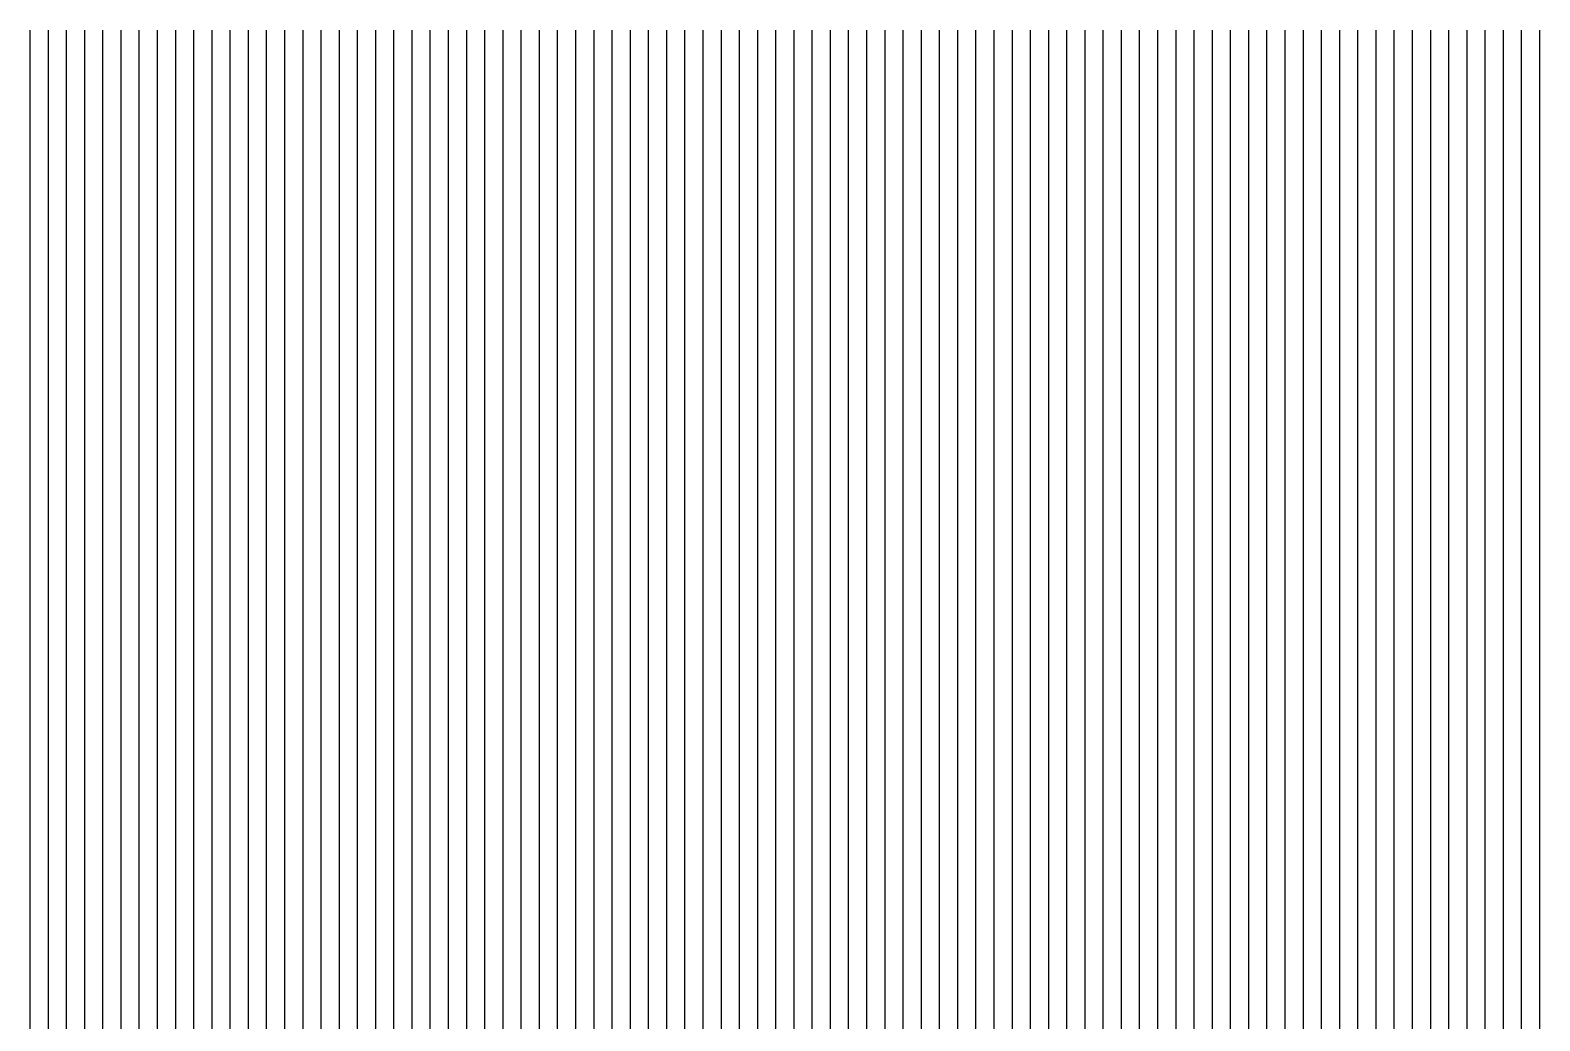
# Model space of a CAD drawing. Header units: millimetres. Extents: x -155 to -21, y -38 to 37.
# Drawn here: x -104.32 to -87.72, y -12.42 to -1.52 of the extents above; entities that cross this region are included whole.
import ezdxf

# ---------------------------------------------------------------- set-up
doc = ezdxf.new("R2010")
doc.units = ezdxf.units.MM
doc.layers.add('Layer 06', color=172, linetype='Continuous', true_color=0x0000bf)

msp = doc.modelspace()

# ---------------------------------------------------------------- linework, layer by layer
at = {"layer": 'Layer 06'}
for points in [[(-104.324, -4.719), (-104.324, -1.522)], [(-104.324, -4.719), (-104.324, -1.522)], [(-104.324, -4.719), (-104.324, -1.522)], [(-104.324, -4.719), (-104.324, -1.522)], [(-104.324, -6.905), (-104.324, -1.522)], [(-104.324, -37.799), (-104.324, -1.522)], [(-104.324, -37.799), (-104.324, -1.522)], [(-104.324, -37.799), (-104.324, -1.522)], [(-104.124, -4.719), (-104.124, -1.522)], [(-104.124, -4.719), (-104.124, -1.522)], [(-104.124, -4.719), (-104.124, -1.522)], [(-104.124, -4.719), (-104.124, -1.522)], [(-104.124, -7.126), (-104.124, -1.522)], [(-104.124, -37.799), (-104.124, -1.522)], [(-104.124, -37.799), (-104.124, -1.522)], [(-104.124, -37.799), (-104.124, -1.522)], [(-103.924, -4.719), (-103.924, -1.522)], [(-103.924, -4.719), (-103.924, -1.522)], [(-103.924, -4.719), (-103.924, -1.522)], [(-103.924, -4.877), (-103.924, -1.522)], [(-103.924, -7.329), (-103.924, -1.522)], [(-103.924, -37.799), (-103.924, -1.522)], [(-103.924, -37.799), (-103.924, -1.522)], [(-103.924, -37.799), (-103.924, -1.522)], [(-103.724, -4.719), (-103.724, -1.522)], [(-103.724, -4.719), (-103.724, -1.522)], [(-103.724, -4.719), (-103.724, -1.522)], [(-103.724, -5.084), (-103.724, -1.522)], [(-103.724, -7.515), (-103.724, -1.522)], [(-103.724, -37.799), (-103.724, -1.522)], [(-103.724, -37.799), (-103.724, -1.522)], [(-103.724, -37.799), (-103.724, -1.522)], [(-103.524, -4.719), (-103.524, -1.522)], [(-103.524, -4.719), (-103.524, -1.522)], [(-103.524, -4.719), (-103.524, -1.522)], [(-103.524, -5.271), (-103.524, -1.522)], [(-103.524, -7.687), (-103.524, -1.522)], [(-103.524, -37.799), (-103.524, -1.522)], [(-103.524, -37.799), (-103.524, -1.522)], [(-103.524, -37.799), (-103.524, -1.522)], [(-103.324, -4.719), (-103.324, -1.522)], [(-103.324, -4.719), (-103.324, -1.522)], [(-103.324, -4.719), (-103.324, -1.522)], [(-103.324, -5.44), (-103.324, -1.522)], [(-103.324, -7.845), (-103.324, -1.522)], [(-103.324, -37.799), (-103.324, -1.522)], [(-103.324, -37.799), (-103.324, -1.522)], [(-103.324, -37.799), (-103.324, -1.522)], [(-103.124, -4.719), (-103.124, -1.522)], [(-103.124, -4.719), (-103.124, -1.522)], [(-103.124, -4.719), (-103.124, -1.522)], [(-103.124, -5.592), (-103.124, -1.522)], [(-103.124, -7.99), (-103.124, -1.522)], [(-103.124, -37.799), (-103.124, -1.522)], [(-103.124, -37.799), (-103.124, -1.522)], [(-103.124, -37.799), (-103.124, -1.522)], [(-102.924, -4.719), (-102.924, -1.522)], [(-102.924, -4.719), (-102.924, -1.522)], [(-102.924, -4.719), (-102.924, -1.522)], [(-102.924, -5.728), (-102.924, -1.522)], [(-102.924, -8.123), (-102.924, -1.522)], [(-102.924, -37.799), (-102.924, -1.522)], [(-102.924, -37.799), (-102.924, -1.522)], [(-102.924, -37.799), (-102.924, -1.522)], [(-102.724, -4.719), (-102.724, -1.522)], [(-102.724, -4.719), (-102.724, -1.522)], [(-102.724, -4.719), (-102.724, -1.522)], [(-102.724, -5.849), (-102.724, -1.522)], [(-102.724, -8.246), (-102.724, -1.522)], [(-102.724, -37.799), (-102.724, -1.522)], [(-102.724, -37.799), (-102.724, -1.522)], [(-102.724, -37.799), (-102.724, -1.522)], [(-102.524, -4.719), (-102.524, -1.522)], [(-102.524, -4.719), (-102.524, -1.522)], [(-102.524, -4.719), (-102.524, -1.522)], [(-102.524, -5.954), (-102.524, -1.522)], [(-102.524, -8.357), (-102.524, -1.522)], [(-102.524, -37.799), (-102.524, -1.522)], [(-102.524, -37.799), (-102.524, -1.522)], [(-102.524, -37.799), (-102.524, -1.522)], [(-102.324, -4.719), (-102.324, -1.522)], [(-102.324, -4.719), (-102.324, -1.522)], [(-102.324, -4.719), (-102.324, -1.522)], [(-102.324, -6.045), (-102.324, -1.522)], [(-102.324, -8.458), (-102.324, -1.522)], [(-102.324, -37.799), (-102.324, -1.522)], [(-102.324, -37.799), (-102.324, -1.522)], [(-102.324, -37.799), (-102.324, -1.522)], [(-102.124, -4.719), (-102.124, -1.522)], [(-102.124, -4.719), (-102.124, -1.522)], [(-102.124, -4.719), (-102.124, -1.522)], [(-102.124, -6.122), (-102.124, -1.522)], [(-102.124, -8.549), (-102.124, -1.522)], [(-102.124, -37.799), (-102.124, -1.522)], [(-102.124, -37.799), (-102.124, -1.522)], [(-102.124, -37.799), (-102.124, -1.522)], [(-101.924, -4.719), (-101.924, -1.522)], [(-101.924, -4.719), (-101.924, -1.522)], [(-101.924, -4.719), (-101.924, -1.522)], [(-101.924, -6.184), (-101.924, -1.522)], [(-101.924, -8.63), (-101.924, -1.522)], [(-101.924, -37.799), (-101.924, -1.522)], [(-101.924, -37.799), (-101.924, -1.522)], [(-101.924, -37.799), (-101.924, -1.522)], [(-101.724, -4.719), (-101.724, -1.522)], [(-101.724, -4.719), (-101.724, -1.522)], [(-101.724, -4.719), (-101.724, -1.522)], [(-101.724, -6.234), (-101.724, -1.522)], [(-101.724, -8.702), (-101.724, -1.522)], [(-101.724, -37.799), (-101.724, -1.522)], [(-101.724, -37.799), (-101.724, -1.522)], [(-101.724, -37.799), (-101.724, -1.522)], [(-101.524, -4.719), (-101.524, -1.522)], [(-101.524, -4.719), (-101.524, -1.522)], [(-101.524, -4.719), (-101.524, -1.522)], [(-101.524, -6.272), (-101.524, -1.522)], [(-101.524, -8.768), (-101.524, -1.522)], [(-101.524, -37.799), (-101.524, -1.522)], [(-101.524, -37.799), (-101.524, -1.522)], [(-101.524, -37.799), (-101.524, -1.522)], [(-101.324, -4.719), (-101.324, -1.522)], [(-101.324, -4.719), (-101.324, -1.522)], [(-101.324, -4.719), (-101.324, -1.522)], [(-101.324, -6.299), (-101.324, -1.522)], [(-101.324, -8.826), (-101.324, -1.522)], [(-101.324, -37.799), (-101.324, -1.522)], [(-101.324, -37.799), (-101.324, -1.522)], [(-101.324, -37.799), (-101.324, -1.522)], [(-101.124, -4.719), (-101.124, -1.522)], [(-101.124, -4.719), (-101.124, -1.522)], [(-101.124, -4.719), (-101.124, -1.522)], [(-101.124, -6.315), (-101.124, -1.522)], [(-101.124, -8.879), (-101.124, -1.522)], [(-101.124, -37.799), (-101.124, -1.522)], [(-101.124, -37.799), (-101.124, -1.522)], [(-101.124, -37.799), (-101.124, -1.522)], [(-100.924, -4.719), (-100.924, -1.522)], [(-100.924, -4.719), (-100.924, -1.522)], [(-100.924, -4.719), (-100.924, -1.522)], [(-100.924, -6.322), (-100.924, -1.522)], [(-100.924, -8.927), (-100.924, -1.522)], [(-100.924, -37.799), (-100.924, -1.522)], [(-100.924, -37.799), (-100.924, -1.522)], [(-100.924, -37.799), (-100.924, -1.522)], [(-100.724, -4.719), (-100.724, -1.522)], [(-100.724, -4.719), (-100.724, -1.522)], [(-100.724, -4.719), (-100.724, -1.522)], [(-100.724, -6.319), (-100.724, -1.522)], [(-100.724, -8.97), (-100.724, -1.522)], [(-100.724, -37.799), (-100.724, -1.522)], [(-100.724, -37.799), (-100.724, -1.522)], [(-100.724, -37.799), (-100.724, -1.522)], [(-100.524, -4.719), (-100.524, -1.522)], [(-100.524, -4.719), (-100.524, -1.522)], [(-100.524, -4.719), (-100.524, -1.522)], [(-100.524, -6.307), (-100.524, -1.522)], [(-100.524, -9.01), (-100.524, -1.522)], [(-100.524, -37.799), (-100.524, -1.522)], [(-100.524, -37.799), (-100.524, -1.522)], [(-100.524, -37.799), (-100.524, -1.522)], [(-100.324, -4.719), (-100.324, -1.522)], [(-100.324, -4.719), (-100.324, -1.522)], [(-100.324, -4.719), (-100.324, -1.522)], [(-100.324, -6.286), (-100.324, -1.522)], [(-100.324, -9.046), (-100.324, -1.522)], [(-100.324, -37.799), (-100.324, -1.522)], [(-100.324, -37.799), (-100.324, -1.522)], [(-100.324, -37.799), (-100.324, -1.522)], [(-100.124, -4.719), (-100.124, -1.522)], [(-100.124, -4.719), (-100.124, -1.522)], [(-100.124, -4.719), (-100.124, -1.522)], [(-100.124, -6.256), (-100.124, -1.522)], [(-100.124, -9.08), (-100.124, -1.522)], [(-100.124, -37.799), (-100.124, -1.522)], [(-100.124, -37.799), (-100.124, -1.522)], [(-100.124, -37.799), (-100.124, -1.522)], [(-99.924, -4.719), (-99.924, -1.522)], [(-99.924, -4.719), (-99.924, -1.522)], [(-99.924, -4.719), (-99.924, -1.522)], [(-99.924, -6.218), (-99.924, -1.522)], [(-99.924, -9.111), (-99.924, -1.522)], [(-99.924, -37.799), (-99.924, -1.522)], [(-99.924, -37.799), (-99.924, -1.522)], [(-99.924, -37.799), (-99.924, -1.522)], [(-99.724, -4.719), (-99.724, -1.522)], [(-99.724, -4.719), (-99.724, -1.522)], [(-99.724, -4.719), (-99.724, -1.522)], [(-99.724, -6.17), (-99.724, -1.522)], [(-99.724, -9.142), (-99.724, -1.522)], [(-99.724, -37.799), (-99.724, -1.522)], [(-99.724, -37.799), (-99.724, -1.522)], [(-99.724, -37.799), (-99.724, -1.522)], [(-99.524, -4.719), (-99.524, -1.522)], [(-99.524, -4.719), (-99.524, -1.522)], [(-99.524, -4.719), (-99.524, -1.522)], [(-99.524, -6.114), (-99.524, -1.522)], [(-99.524, -9.171), (-99.524, -1.522)], [(-99.524, -37.799), (-99.524, -1.522)], [(-99.524, -37.799), (-99.524, -1.522)], [(-99.524, -37.799), (-99.524, -1.522)], [(-99.324, -4.719), (-99.324, -1.522)], [(-99.324, -4.719), (-99.324, -1.522)], [(-99.324, -4.719), (-99.324, -1.522)], [(-99.324, -6.049), (-99.324, -1.522)], [(-99.324, -9.201), (-99.324, -1.522)], [(-99.324, -37.799), (-99.324, -1.522)], [(-99.324, -37.799), (-99.324, -1.522)], [(-99.324, -37.799), (-99.324, -1.522)], [(-99.124, -4.719), (-99.124, -1.522)], [(-99.124, -4.719), (-99.124, -1.522)], [(-99.124, -4.719), (-99.124, -1.522)], [(-99.124, -5.974), (-99.124, -1.522)], [(-99.124, -9.231), (-99.124, -1.522)], [(-99.124, -37.799), (-99.124, -1.522)], [(-99.124, -37.799), (-99.124, -1.522)], [(-99.124, -37.799), (-99.124, -1.522)], [(-98.924, -4.719), (-98.924, -1.522)], [(-98.924, -4.719), (-98.924, -1.522)], [(-98.924, -4.719), (-98.924, -1.522)], [(-98.924, -5.89), (-98.924, -1.522)], [(-98.924, -9.264), (-98.924, -1.522)], [(-98.924, -37.799), (-98.924, -1.522)], [(-98.924, -37.799), (-98.924, -1.522)], [(-98.924, -37.799), (-98.924, -1.522)], [(-98.724, -4.719), (-98.724, -1.522)], [(-98.724, -4.719), (-98.724, -1.522)], [(-98.724, -4.719), (-98.724, -1.522)], [(-98.724, -5.797), (-98.724, -1.522)], [(-98.724, -9.299), (-98.724, -1.522)], [(-98.724, -37.799), (-98.724, -1.522)], [(-98.724, -37.799), (-98.724, -1.522)], [(-98.724, -37.799), (-98.724, -1.522)], [(-98.524, -4.719), (-98.524, -1.522)], [(-98.524, -4.719), (-98.524, -1.522)], [(-98.524, -4.719), (-98.524, -1.522)], [(-98.524, -5.693), (-98.524, -1.522)], [(-98.524, -9.339), (-98.524, -1.522)], [(-98.524, -37.799), (-98.524, -1.522)], [(-98.524, -37.799), (-98.524, -1.522)], [(-98.524, -37.799), (-98.524, -1.522)], [(-98.324, -4.719), (-98.324, -1.522)], [(-98.324, -4.719), (-98.324, -1.522)], [(-98.324, -4.719), (-98.324, -1.522)], [(-98.324, -5.578), (-98.324, -1.522)], [(-98.324, -9.384), (-98.324, -1.522)], [(-98.324, -37.799), (-98.324, -1.522)], [(-98.324, -37.799), (-98.324, -1.522)], [(-98.324, -37.799), (-98.324, -1.522)], [(-98.124, -4.719), (-98.124, -1.522)], [(-98.124, -4.719), (-98.124, -1.522)], [(-98.124, -4.719), (-98.124, -1.522)], [(-98.124, -5.451), (-98.124, -1.522)], [(-98.124, -9.438), (-98.124, -1.522)], [(-98.124, -37.799), (-98.124, -1.522)], [(-98.124, -37.799), (-98.124, -1.522)], [(-98.124, -37.799), (-98.124, -1.522)], [(-97.924, -4.719), (-97.924, -1.522)], [(-97.924, -4.719), (-97.924, -1.522)], [(-97.924, -4.719), (-97.924, -1.522)], [(-97.924, -5.313), (-97.924, -1.522)], [(-97.924, -9.501), (-97.924, -1.522)], [(-97.924, -37.799), (-97.924, -1.522)], [(-97.924, -37.799), (-97.924, -1.522)], [(-97.924, -37.799), (-97.924, -1.522)], [(-97.724, -4.719), (-97.724, -1.522)], [(-97.724, -4.719), (-97.724, -1.522)], [(-97.724, -4.719), (-97.724, -1.522)], [(-97.724, -5.161), (-97.724, -1.522)], [(-97.724, -9.577), (-97.724, -1.522)], [(-97.724, -37.799), (-97.724, -1.522)], [(-97.724, -37.799), (-97.724, -1.522)], [(-97.724, -37.799), (-97.724, -1.522)], [(-97.524, -4.719), (-97.524, -1.522)], [(-97.524, -4.719), (-97.524, -1.522)], [(-97.524, -4.719), (-97.524, -1.522)], [(-97.524, -4.995), (-97.524, -1.522)], [(-97.524, -9.671), (-97.524, -1.522)], [(-97.524, -37.799), (-97.524, -1.522)], [(-97.524, -37.799), (-97.524, -1.522)], [(-97.524, -37.799), (-97.524, -1.522)], [(-97.324, -4.719), (-97.324, -1.522)], [(-97.324, -4.719), (-97.324, -1.522)], [(-97.324, -4.719), (-97.324, -1.522)], [(-97.324, -4.813), (-97.324, -1.522)], [(-97.324, -9.785), (-97.324, -1.522)], [(-97.324, -37.799), (-97.324, -1.522)], [(-97.324, -37.799), (-97.324, -1.522)], [(-97.324, -37.799), (-97.324, -1.522)], [(-97.124, -4.719), (-97.124, -1.522)], [(-97.124, -4.719), (-97.124, -1.522)], [(-97.124, -4.719), (-97.124, -1.522)], [(-97.124, -4.719), (-97.124, -1.522)], [(-97.124, -9.928), (-97.124, -1.522)], [(-97.124, -37.799), (-97.124, -1.522)], [(-97.124, -37.799), (-97.124, -1.522)], [(-97.124, -37.799), (-97.124, -1.522)], [(-96.924, -4.719), (-96.924, -1.522)], [(-96.924, -4.719), (-96.924, -1.522)], [(-96.924, -4.719), (-96.924, -1.522)], [(-96.924, -4.719), (-96.924, -1.522)], [(-96.924, -10.107), (-96.924, -1.522)], [(-96.924, -37.799), (-96.924, -1.522)], [(-96.924, -37.799), (-96.924, -1.522)], [(-96.924, -37.799), (-96.924, -1.522)], [(-96.724, -4.719), (-96.724, -1.522)], [(-96.724, -4.719), (-96.724, -1.522)], [(-96.724, -4.719), (-96.724, -1.522)], [(-96.724, -4.719), (-96.724, -1.522)], [(-96.724, -10.333), (-96.724, -1.522)], [(-96.724, -37.799), (-96.724, -1.522)], [(-96.724, -37.799), (-96.724, -1.522)], [(-96.724, -37.799), (-96.724, -1.522)], [(-96.524, -4.719), (-96.524, -1.522)], [(-96.524, -4.719), (-96.524, -1.522)], [(-96.524, -4.719), (-96.524, -1.522)], [(-96.524, -4.719), (-96.524, -1.522)], [(-96.524, -10.62), (-96.524, -1.522)], [(-96.524, -37.799), (-96.524, -1.522)], [(-96.524, -37.799), (-96.524, -1.522)], [(-96.524, -37.799), (-96.524, -1.522)], [(-96.324, -4.719), (-96.324, -1.522)], [(-96.324, -4.719), (-96.324, -1.522)], [(-96.324, -4.719), (-96.324, -1.522)], [(-96.324, -4.719), (-96.324, -1.522)], [(-96.324, -10.992), (-96.324, -1.522)], [(-96.324, -37.799), (-96.324, -1.522)], [(-96.324, -37.799), (-96.324, -1.522)], [(-96.324, -37.799), (-96.324, -1.522)], [(-96.124, -4.719), (-96.124, -1.522)], [(-96.124, -4.719), (-96.124, -1.522)], [(-96.124, -4.719), (-96.124, -1.522)], [(-96.124, -4.719), (-96.124, -1.522)], [(-96.124, -11.482), (-96.124, -1.522)], [(-96.124, -37.799), (-96.124, -1.522)], [(-96.124, -37.799), (-96.124, -1.522)], [(-96.124, -37.799), (-96.124, -1.522)], [(-95.924, -4.719), (-95.924, -1.522)], [(-95.924, -4.719), (-95.924, -1.522)], [(-95.924, -4.719), (-95.924, -1.522)], [(-95.924, -4.719), (-95.924, -1.522)], [(-95.924, -12.159), (-95.924, -1.522)], [(-95.924, -37.799), (-95.924, -1.522)], [(-95.924, -37.799), (-95.924, -1.522)], [(-95.924, -37.799), (-95.924, -1.522)], [(-95.724, -4.719), (-95.724, -1.522)], [(-95.724, -4.719), (-95.724, -1.522)], [(-95.724, -4.719), (-95.724, -1.522)], [(-95.724, -4.719), (-95.724, -1.522)], [(-95.724, -37.799), (-95.724, -1.522)], [(-95.724, -37.799), (-95.724, -1.522)], [(-95.724, -37.799), (-95.724, -1.522)], [(-95.524, -4.719), (-95.524, -1.522)], [(-95.524, -4.719), (-95.524, -1.522)], [(-95.524, -4.719), (-95.524, -1.522)], [(-95.524, -4.719), (-95.524, -1.522)], [(-95.524, -37.799), (-95.524, -1.522)], [(-95.524, -37.799), (-95.524, -1.522)], [(-95.524, -37.799), (-95.524, -1.522)], [(-95.524, -37.799), (-95.524, -1.522)], [(-95.324, -4.719), (-95.324, -1.522)], [(-95.324, -4.719), (-95.324, -1.522)], [(-95.324, -4.719), (-95.324, -1.522)], [(-95.324, -4.719), (-95.324, -1.522)], [(-95.324, -37.799), (-95.324, -1.522)], [(-95.324, -37.799), (-95.324, -1.522)], [(-95.324, -37.799), (-95.324, -1.522)], [(-95.324, -37.799), (-95.324, -1.522)], [(-95.124, -4.719), (-95.124, -1.522)], [(-95.124, -4.719), (-95.124, -1.522)], [(-95.124, -4.719), (-95.124, -1.522)], [(-95.124, -4.719), (-95.124, -1.522)], [(-95.124, -37.799), (-95.124, -1.522)], [(-95.124, -37.799), (-95.124, -1.522)], [(-95.124, -37.799), (-95.124, -1.522)], [(-95.124, -37.799), (-95.124, -1.522)], [(-94.924, -4.719), (-94.924, -1.522)], [(-94.924, -4.719), (-94.924, -1.522)], [(-94.924, -4.719), (-94.924, -1.522)], [(-94.924, -4.719), (-94.924, -1.522)], [(-94.924, -37.799), (-94.924, -1.522)], [(-94.924, -37.799), (-94.924, -1.522)], [(-94.924, -37.799), (-94.924, -1.522)], [(-94.924, -37.799), (-94.924, -1.522)], [(-94.724, -4.719), (-94.724, -1.522)], [(-94.724, -4.719), (-94.724, -1.522)], [(-94.724, -4.719), (-94.724, -1.522)], [(-94.724, -4.719), (-94.724, -1.522)], [(-94.724, -37.799), (-94.724, -1.522)], [(-94.724, -37.799), (-94.724, -1.522)], [(-94.724, -37.799), (-94.724, -1.522)], [(-94.724, -37.799), (-94.724, -1.522)], [(-94.524, -4.719), (-94.524, -1.522)], [(-94.524, -4.719), (-94.524, -1.522)], [(-94.524, -4.719), (-94.524, -1.522)], [(-94.524, -4.719), (-94.524, -1.522)], [(-94.524, -37.799), (-94.524, -1.522)], [(-94.524, -37.799), (-94.524, -1.522)], [(-94.524, -37.799), (-94.524, -1.522)], [(-94.524, -37.799), (-94.524, -1.522)], [(-94.324, -4.719), (-94.324, -1.522)], [(-94.324, -4.719), (-94.324, -1.522)], [(-94.324, -4.719), (-94.324, -1.522)], [(-94.324, -4.719), (-94.324, -1.522)], [(-94.324, -37.799), (-94.324, -1.522)], [(-94.324, -37.799), (-94.324, -1.522)], [(-94.324, -37.799), (-94.324, -1.522)], [(-94.324, -37.799), (-94.324, -1.522)], [(-94.124, -4.719), (-94.124, -1.522)], [(-94.124, -4.719), (-94.124, -1.522)], [(-94.124, -4.719), (-94.124, -1.522)], [(-94.124, -4.719), (-94.124, -1.522)], [(-94.124, -37.799), (-94.124, -1.522)], [(-94.124, -37.799), (-94.124, -1.522)], [(-94.124, -37.799), (-94.124, -1.522)], [(-94.124, -37.799), (-94.124, -1.522)], [(-93.924, -4.719), (-93.924, -1.522)], [(-93.924, -4.719), (-93.924, -1.522)], [(-93.924, -4.719), (-93.924, -1.522)], [(-93.924, -4.719), (-93.924, -1.522)], [(-93.924, -37.799), (-93.924, -1.522)], [(-93.924, -37.799), (-93.924, -1.522)], [(-93.924, -37.799), (-93.924, -1.522)], [(-93.924, -37.799), (-93.924, -1.522)], [(-93.724, -4.719), (-93.724, -1.522)], [(-93.724, -4.719), (-93.724, -1.522)], [(-93.724, -4.719), (-93.724, -1.522)], [(-93.724, -4.719), (-93.724, -1.522)], [(-93.724, -37.799), (-93.724, -1.522)], [(-93.724, -37.799), (-93.724, -1.522)], [(-93.724, -37.799), (-93.724, -1.522)], [(-93.724, -37.799), (-93.724, -1.522)], [(-93.524, -4.719), (-93.524, -1.522)], [(-93.524, -4.719), (-93.524, -1.522)], [(-93.524, -4.719), (-93.524, -1.522)], [(-93.524, -4.719), (-93.524, -1.522)], [(-93.524, -37.799), (-93.524, -1.522)], [(-93.524, -37.799), (-93.524, -1.522)], [(-93.524, -37.799), (-93.524, -1.522)], [(-93.524, -37.799), (-93.524, -1.522)], [(-93.324, -4.719), (-93.324, -1.522)], [(-93.324, -4.719), (-93.324, -1.522)], [(-93.324, -4.719), (-93.324, -1.522)], [(-93.324, -4.719), (-93.324, -1.522)], [(-93.324, -37.799), (-93.324, -1.522)], [(-93.324, -37.799), (-93.324, -1.522)], [(-93.324, -37.799), (-93.324, -1.522)], [(-93.324, -37.799), (-93.324, -1.522)], [(-93.124, -4.719), (-93.124, -1.522)], [(-93.124, -4.719), (-93.124, -1.522)], [(-93.124, -4.719), (-93.124, -1.522)], [(-93.124, -4.719), (-93.124, -1.522)], [(-93.124, -37.799), (-93.124, -1.522)], [(-93.124, -37.799), (-93.124, -1.522)], [(-93.124, -37.799), (-93.124, -1.522)], [(-93.124, -37.799), (-93.124, -1.522)], [(-92.924, -4.719), (-92.924, -1.522)], [(-92.924, -4.719), (-92.924, -1.522)], [(-92.924, -4.719), (-92.924, -1.522)], [(-92.924, -6.719), (-92.924, -1.522)], [(-92.924, -37.799), (-92.924, -1.522)], [(-92.924, -37.799), (-92.924, -1.522)], [(-92.924, -37.799), (-92.924, -1.522)], [(-92.924, -37.799), (-92.924, -1.522)], [(-92.724, -4.719), (-92.724, -1.522)], [(-92.724, -4.719), (-92.724, -1.522)], [(-92.724, -4.719), (-92.724, -1.522)], [(-92.724, -7.939), (-92.724, -1.522)], [(-92.724, -37.799), (-92.724, -1.522)], [(-92.724, -37.799), (-92.724, -1.522)], [(-92.724, -37.799), (-92.724, -1.522)], [(-92.724, -37.799), (-92.724, -1.522)], [(-92.524, -4.719), (-92.524, -1.522)], [(-92.524, -4.719), (-92.524, -1.522)], [(-92.524, -4.719), (-92.524, -1.522)], [(-92.524, -8.845), (-92.524, -1.522)], [(-92.524, -18.245), (-92.524, -1.522)], [(-92.524, -37.799), (-92.524, -1.522)], [(-92.524, -37.799), (-92.524, -1.522)], [(-92.524, -37.799), (-92.524, -1.522)], [(-92.324, -4.719), (-92.324, -1.522)], [(-92.324, -4.719), (-92.324, -1.522)], [(-92.324, -4.719), (-92.324, -1.522)], [(-92.324, -9.564), (-92.324, -1.522)], [(-92.324, -18.022), (-92.324, -1.522)], [(-92.324, -37.799), (-92.324, -1.522)], [(-92.324, -37.799), (-92.324, -1.522)], [(-92.324, -37.799), (-92.324, -1.522)], [(-92.124, -4.719), (-92.124, -1.522)], [(-92.124, -4.719), (-92.124, -1.522)], [(-92.124, -4.719), (-92.124, -1.522)], [(-92.124, -10.157), (-92.124, -1.522)], [(-92.124, -17.926), (-92.124, -1.522)], [(-92.124, -37.799), (-92.124, -1.522)], [(-92.124, -37.799), (-92.124, -1.522)], [(-92.124, -37.799), (-92.124, -1.522)], [(-91.924, -4.719), (-91.924, -1.522)], [(-91.924, -4.719), (-91.924, -1.522)], [(-91.924, -4.719), (-91.924, -1.522)], [(-91.924, -10.658), (-91.924, -1.522)], [(-91.924, -17.882), (-91.924, -1.522)], [(-91.924, -37.799), (-91.924, -1.522)], [(-91.924, -37.799), (-91.924, -1.522)], [(-91.924, -37.799), (-91.924, -1.522)], [(-91.724, -4.719), (-91.724, -1.522)], [(-91.724, -4.719), (-91.724, -1.522)], [(-91.724, -4.719), (-91.724, -1.522)], [(-91.724, -11.089), (-91.724, -1.522)], [(-91.724, -17.87), (-91.724, -1.522)], [(-91.724, -37.799), (-91.724, -1.522)], [(-91.724, -37.799), (-91.724, -1.522)], [(-91.724, -37.799), (-91.724, -1.522)], [(-91.524, -4.719), (-91.524, -1.522)], [(-91.524, -4.719), (-91.524, -1.522)], [(-91.524, -4.719), (-91.524, -1.522)], [(-91.524, -11.466), (-91.524, -1.522)], [(-91.524, -17.881), (-91.524, -1.522)], [(-91.524, -37.799), (-91.524, -1.522)], [(-91.524, -37.799), (-91.524, -1.522)], [(-91.524, -37.799), (-91.524, -1.522)], [(-91.324, -4.719), (-91.324, -1.522)], [(-91.324, -4.719), (-91.324, -1.522)], [(-91.324, -4.719), (-91.324, -1.522)], [(-91.324, -11.8), (-91.324, -1.522)], [(-91.324, -17.911), (-91.324, -1.522)], [(-91.324, -37.799), (-91.324, -1.522)], [(-91.324, -37.799), (-91.324, -1.522)], [(-91.324, -37.799), (-91.324, -1.522)], [(-91.124, -4.719), (-91.124, -1.522)], [(-91.124, -4.719), (-91.124, -1.522)], [(-91.124, -4.719), (-91.124, -1.522)], [(-91.124, -12.1), (-91.124, -1.522)], [(-91.124, -17.955), (-91.124, -1.522)], [(-91.124, -37.799), (-91.124, -1.522)], [(-91.124, -37.799), (-91.124, -1.522)], [(-91.124, -37.799), (-91.124, -1.522)], [(-90.924, -4.719), (-90.924, -1.522)], [(-90.924, -4.719), (-90.924, -1.522)], [(-90.924, -4.719), (-90.924, -1.522)], [(-90.924, -12.372), (-90.924, -1.522)], [(-90.924, -18.014), (-90.924, -1.522)], [(-90.924, -37.799), (-90.924, -1.522)], [(-90.924, -37.799), (-90.924, -1.522)], [(-90.924, -37.799), (-90.924, -1.522)], [(-90.724, -4.719), (-90.724, -1.522)], [(-90.724, -4.719), (-90.724, -1.522)], [(-90.724, -4.719), (-90.724, -1.522)], [(-90.724, -12.621), (-90.724, -1.522)], [(-90.724, -18.088), (-90.724, -1.522)], [(-90.724, -37.799), (-90.724, -1.522)], [(-90.724, -37.799), (-90.724, -1.522)], [(-90.724, -37.799), (-90.724, -1.522)], [(-90.524, -4.719), (-90.524, -1.522)], [(-90.524, -4.719), (-90.524, -1.522)], [(-90.524, -5.648), (-90.524, -1.522)], [(-90.524, -12.852), (-90.524, -1.522)], [(-90.524, -18.175), (-90.524, -1.522)], [(-90.524, -37.799), (-90.524, -1.522)], [(-90.524, -37.799), (-90.524, -1.522)], [(-90.524, -37.799), (-90.524, -1.522)], [(-90.324, -4.719), (-90.324, -1.522)], [(-90.324, -4.719), (-90.324, -1.522)], [(-90.324, -6.688), (-90.324, -1.522)], [(-90.324, -13.067), (-90.324, -1.522)], [(-90.324, -18.278), (-90.324, -1.522)], [(-90.324, -37.799), (-90.324, -1.522)], [(-90.324, -37.799), (-90.324, -1.522)], [(-90.324, -37.799), (-90.324, -1.522)], [(-90.124, -4.719), (-90.124, -1.522)], [(-90.124, -4.719), (-90.124, -1.522)], [(-90.124, -7.445), (-90.124, -1.522)], [(-90.124, -13.269), (-90.124, -1.522)], [(-90.124, -18.399), (-90.124, -1.522)], [(-90.124, -37.799), (-90.124, -1.522)], [(-90.124, -37.799), (-90.124, -1.522)], [(-90.124, -37.799), (-90.124, -1.522)], [(-89.924, -4.719), (-89.924, -1.522)], [(-89.924, -4.719), (-89.924, -1.522)], [(-89.924, -8.048), (-89.924, -1.522)], [(-89.924, -13.461), (-89.924, -1.522)], [(-89.924, -18.541), (-89.924, -1.522)], [(-89.924, -37.799), (-89.924, -1.522)], [(-89.924, -37.799), (-89.924, -1.522)], [(-89.924, -37.799), (-89.924, -1.522)], [(-89.724, -4.719), (-89.724, -1.522)], [(-89.724, -4.719), (-89.724, -1.522)], [(-89.724, -8.551), (-89.724, -1.522)], [(-89.724, -13.644), (-89.724, -1.522)], [(-89.724, -18.709), (-89.724, -1.522)], [(-89.724, -37.799), (-89.724, -1.522)], [(-89.724, -37.799), (-89.724, -1.522)], [(-89.724, -37.799), (-89.724, -1.522)], [(-89.524, -4.719), (-89.524, -1.522)], [(-89.524, -4.719), (-89.524, -1.522)], [(-89.524, -8.985), (-89.524, -1.522)], [(-89.524, -13.82), (-89.524, -1.522)], [(-89.524, -18.916), (-89.524, -1.522)], [(-89.524, -37.799), (-89.524, -1.522)], [(-89.524, -37.799), (-89.524, -1.522)], [(-89.524, -37.799), (-89.524, -1.522)], [(-89.324, -4.719), (-89.324, -1.522)], [(-89.324, -4.719), (-89.324, -1.522)], [(-89.324, -9.366), (-89.324, -1.522)], [(-89.324, -13.992), (-89.324, -1.522)], [(-89.324, -19.185), (-89.324, -1.522)], [(-89.324, -34.585), (-89.324, -1.522)], [(-89.324, -37.799), (-89.324, -1.522)], [(-89.324, -37.799), (-89.324, -1.522)], [(-89.124, -4.719), (-89.124, -1.522)], [(-89.124, -4.719), (-89.124, -1.522)], [(-89.124, -9.706), (-89.124, -1.522)], [(-89.124, -14.159), (-89.124, -1.522)], [(-89.124, -19.617), (-89.124, -1.522)], [(-89.124, -34.243), (-89.124, -1.522)], [(-89.124, -37.799), (-89.124, -1.522)], [(-89.124, -37.799), (-89.124, -1.522)], [(-88.924, -4.719), (-88.924, -1.522)], [(-88.924, -4.719), (-88.924, -1.522)], [(-88.924, -10.015), (-88.924, -1.522)], [(-88.924, -14.323), (-88.924, -1.522)], [(-88.924, -30.446), (-88.924, -1.522)], [(-88.924, -33.931), (-88.924, -1.522)], [(-88.924, -37.799), (-88.924, -1.522)], [(-88.924, -37.799), (-88.924, -1.522)], [(-88.724, -4.719), (-88.724, -1.522)], [(-88.724, -4.719), (-88.724, -1.522)], [(-88.724, -10.297), (-88.724, -1.522)], [(-88.724, -14.486), (-88.724, -1.522)], [(-88.724, -30.205), (-88.724, -1.522)], [(-88.724, -33.648), (-88.724, -1.522)], [(-88.724, -37.799), (-88.724, -1.522)], [(-88.724, -37.799), (-88.724, -1.522)], [(-88.524, -4.719), (-88.524, -1.522)], [(-88.524, -4.719), (-88.524, -1.522)], [(-88.524, -10.558), (-88.524, -1.522)], [(-88.524, -14.649), (-88.524, -1.522)], [(-88.524, -29.999), (-88.524, -1.522)], [(-88.524, -33.392), (-88.524, -1.522)], [(-88.524, -37.799), (-88.524, -1.522)], [(-88.524, -37.799), (-88.524, -1.522)], [(-88.324, -4.719), (-88.324, -1.522)], [(-88.324, -4.823), (-88.324, -1.522)], [(-88.324, -10.802), (-88.324, -1.522)], [(-88.324, -14.812), (-88.324, -1.522)], [(-88.324, -29.828), (-88.324, -1.522)], [(-88.324, -33.161), (-88.324, -1.522)], [(-88.324, -37.799), (-88.324, -1.522)], [(-88.324, -37.799), (-88.324, -1.522)], [(-88.124, -4.719), (-88.124, -1.522)], [(-88.124, -5.462), (-88.124, -1.522)], [(-88.124, -11.031), (-88.124, -1.522)], [(-88.124, -14.977), (-88.124, -1.522)], [(-88.124, -29.689), (-88.124, -1.522)], [(-88.124, -32.955), (-88.124, -1.522)], [(-88.124, -37.799), (-88.124, -1.522)], [(-88.124, -37.799), (-88.124, -1.522)], [(-87.924, -4.719), (-87.924, -1.522)], [(-87.924, -5.99), (-87.924, -1.522)], [(-87.924, -11.248), (-87.924, -1.522)], [(-87.924, -15.145), (-87.924, -1.522)], [(-87.924, -29.58), (-87.924, -1.522)], [(-87.924, -32.772), (-87.924, -1.522)], [(-87.924, -37.799), (-87.924, -1.522)], [(-87.924, -37.799), (-87.924, -1.522)], [(-87.724, -4.719), (-87.724, -1.522)], [(-87.724, -6.44), (-87.724, -1.522)], [(-87.724, -11.455), (-87.724, -1.522)], [(-87.724, -15.317), (-87.724, -1.522)], [(-87.724, -29.497), (-87.724, -1.522)], [(-87.724, -32.61), (-87.724, -1.522)], [(-87.724, -37.799), (-87.724, -1.522)], [(-87.724, -37.799), (-87.724, -1.522)]]:
    msp.add_lwpolyline(points, dxfattribs=at)
msp.add_open_spline([(-95.724, -13.34, 45), (-95.724, -7.431, 45), (-95.724, -1.522, 45)], degree=2, dxfattribs=at)

doc.saveas('drawing.dxf')
